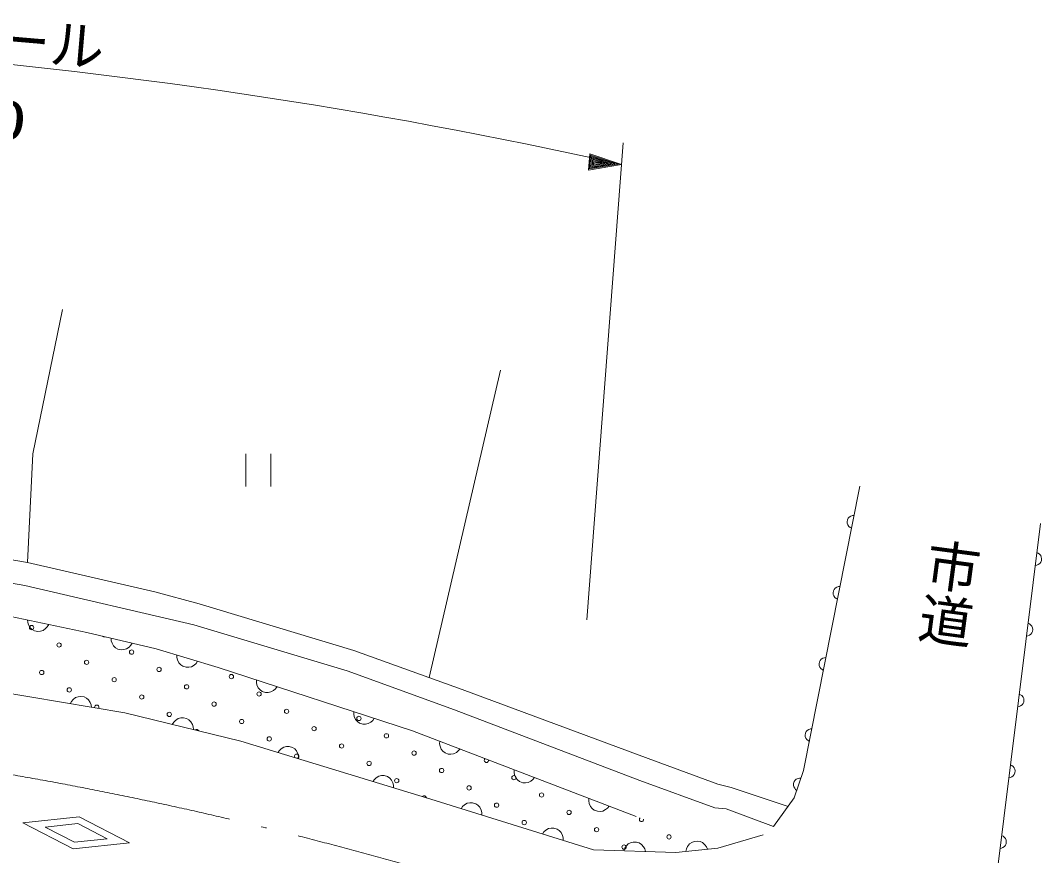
# Model space of a CAD drawing. Units: millimetres, scale not verified. Extents: x 11078 to 651078, y -105989 to 254011.
# Drawn here: x 120711 to 167776, y 171752 to 210272 of the extents above; entities that cross this region are included whole.
import ezdxf
from ezdxf.enums import TextEntityAlignment as Align

# ---------------------------------------------------------------- set-up
doc = ezdxf.new("R2010")
doc.units = ezdxf.units.MM
doc.header["$LTSCALE"] = 1000
doc.linetypes.add('LONG_DASHED_DOTTED', pattern=[15.25, 12, -1.5, 0.25, -1.5])
for name, color, linetype, lineweight in [('S-BGD', 7, 'Continuous', 13), ('S-BGD-HTXT', 6, 'Continuous', 13), ('S-BMK', 2, 'LONG_DASHED_DOTTED', 13)]:
    doc.layers.add(name, color=color, linetype=linetype, lineweight=lineweight)
doc.styles.add('@ＭＳ ゴシック', font='')
doc.styles.add('ＭＳ ゴシック', font='')
doc.styles.get('@ＭＳ ゴシック').set_extended_font_data('@MS Gothic')
doc.styles.get('ＭＳ ゴシック').set_extended_font_data('MS Gothic')

# ---------------------------------------------------------------- blocks, each defined once
blk = doc.blocks.new('BUHIN31')
at = {"color": 7, "linetype": 'Continuous', "lineweight": 13}
blk.add_lwpolyline([(-477, 148), (-405, 246), (-319, 322), (-196, 398), (-73, 423), (50, 422), (198, 376), (300, 307), (387, 217), (447, 83), (476, -27), (477, -148)], dxfattribs=at)
blk = doc.blocks.new('BUHIN32')
at = {"color": 7, "linetype": 'Continuous', "lineweight": 13}
blk.add_lwpolyline([(-478, 147), (-406, 245), (-320, 320), (-197, 398), (-74, 423), (48, 422), (197, 376), (299, 309), (386, 219), (447, 85), (476, -26), (478, -147)], dxfattribs=at)
blk = doc.blocks.new('BUHIN34')
at = {"color": 7, "linetype": 'Continuous', "lineweight": 13}
blk.add_lwpolyline([(-493, 83), (-435, 190), (-359, 276), (-247, 369), (-129, 410), (-7, 425), (146, 399), (256, 345), (354, 268), (432, 143), (475, 37), (493, -83)], dxfattribs=at)
blk = doc.blocks.new('BUHIN58')
at = {"color": 7, "linetype": 'Continuous', "lineweight": 13}
blk.add_lwpolyline([(475, -155), (402, -252), (314, -326), (190, -401), (67, -424), (-56, -421), (-203, -373), (-304, -303), (-390, -212), (-449, -77), (-475, 34), (-475, 155)], dxfattribs=at)
blk = doc.blocks.new('BUHIN59')
at = {"color": 7, "linetype": 'Continuous', "lineweight": 13}
blk.add_lwpolyline([(467, -179), (388, -272), (297, -342), (169, -410), (45, -427), (-77, -418), (-222, -362), (-319, -287), (-400, -192), (-452, -54), (-473, 58), (-467, 179)], dxfattribs=at)
blk = doc.blocks.new('BUHIN66')
at = {"color": 7, "linetype": 'Continuous', "lineweight": 13}
blk.add_lwpolyline([(-58, -294), (-121, -257), (-171, -211), (-225, -142), (-248, -70), (-255, 3), (-237, 94), (-203, 159), (-155, 217), (-78, 262), (-14, 286), (58, 294)], dxfattribs=at)
blk = doc.blocks.new('BUHIN67')
at = {"color": 7, "linetype": 'Continuous', "lineweight": 13}
blk.add_lwpolyline([(37, 298), (103, 265), (156, 222), (215, 158), (242, 88), (254, 15), (243, -77), (213, -144), (169, -205), (97, -255), (34, -284), (-37, -298)], dxfattribs=at)
blk = doc.blocks.new('BUHIN168')
at = {"color": 7, "linetype": 'Continuous', "lineweight": 13}
for p, q in [((-578, 750), (-578, -750)), ((574, -750), (574, 750))]:
    blk.add_line(p, q, dxfattribs=at)

msp = doc.modelspace()

# ---------------------------------------------------------------- linework, layer by layer
at = {"layer": 'S-BGD'}
for p, q in [((122648, 196945), (121281, 190283)), ((139557, 179959), (142834, 194146)), ((121281, 190283), (121041, 185271)), ((156810, 175670), (159393, 188788)), ((167725, 187067), (165694, 170746)), ((116869, 185989), (121041, 185271)), ((120921, 184207), (114940, 185249)), ((121041, 185271), (123913, 184613)), ((123913, 184613), (126903, 183916)), ((128698, 182396), (120921, 184207)), ((126903, 183916), (128956, 183362)), ((128956, 183362), (136080, 181217)), ((119272, 182990), (123775, 182042)), ((135766, 180267), (128698, 182396)), ((123775, 182042), (126974, 181291)), ((126974, 181291), (129821, 180430)), ((136080, 181217), (141065, 179413)), ((125530, 178330), (113331, 180378)), ((129821, 180430), (138787, 177507)), ((140713, 178477), (135766, 180267)), ((141065, 179413), (149648, 176229)), ((149266, 175208), (140713, 178477)), ((130864, 177033), (125530, 178330)), ((138787, 177507), (149097, 173557)), ((139623, 174347), (130864, 177033)), ((149648, 176229), (152857, 175048)), ((156380, 174410), (156810, 175670)), ((152720, 173956), (149266, 175208)), ((152857, 175048), (153464, 174895)), ((153464, 174895), (156091, 174017)), ((147122, 172016), (139623, 174347)), ((155415, 173095), (156380, 174410)), ((153241, 173911), (152720, 173956)), ((155415, 173095), (153241, 173911)), ((120826, 173264), (123422, 173536)), ((123143, 172062), (120826, 173264)), ((123364, 173229), (121852, 173070)), ((123364, 173229), (124713, 172529)), ((123422, 173536), (125739, 172335)), ((121852, 173070), (123201, 172370)), ((125739, 172335), (123143, 172062)), ((124713, 172529), (123201, 172370)), ((152849, 172095), (154944, 172706)), ((150914, 171898), (147122, 172016)), ((152849, 172095), (150914, 171898))]:
    msp.add_line(p, q, dxfattribs=at)
for points in [[(122013, 182413), (121950, 182309), (121871, 182226), (121755, 182138), (121635, 182101), (121513, 182091), (121362, 182123), (121254, 182182), (121158, 182263), (121086, 182391), (121047, 182499), (121034, 182619)], [(125861, 181553), (125796, 181450), (125716, 181368), (125598, 181283), (125477, 181250), (125355, 181243), (125204, 181278), (125097, 181339), (125004, 181422), (124934, 181552), (124898, 181660), (124888, 181781)], [(128876, 180716), (128805, 180617), (128719, 180541), (128596, 180464), (128473, 180438), (128351, 180439), (128203, 180484), (128100, 180551), (128012, 180640), (127951, 180774), (127922, 180885), (127919, 181006)], [(127711, 177800), (127777, 177902), (127859, 177982), (127977, 178067), (128098, 178099), (128221, 178105), (128371, 178069), (128477, 178007), (128570, 177923), (128639, 177793), (128674, 177684), (128683, 177563)], [(156498, 174756), (156441, 174801), (156397, 174854), (156353, 174929), (156340, 175003), (156343, 175077), (156373, 175165), (156416, 175225), (156471, 175275), (156553, 175309), (156620, 175325), (156692, 175324)], [(148518, 171973), (148562, 172087), (148625, 172182), (148723, 172289), (148835, 172346), (148953, 172377), (149108, 172372), (149225, 172333), (149333, 172270), (149427, 172157), (149484, 172058), (149518, 171942)], [(151384, 171946), (151412, 172064), (151462, 172168), (151545, 172287), (151649, 172357), (151762, 172404), (151916, 172420), (152037, 172397), (152152, 172349), (152260, 172249), (152330, 172158), (152379, 172047)]]:
    msp.add_lwpolyline(points, dxfattribs=at)
for centre in [(121225, 182265), (122494, 181465), (125832, 181135), (123763, 180665), (121694, 180196), (127101, 180335), (125032, 179866), (130438, 180005), (122963, 179396), (128370, 179535), (126301, 179066), (131708, 179205), (129639, 178736), (132977, 178405), (127570, 178266), (130908, 177936), (136314, 178075), (134246, 177606), (132177, 177136), (137583, 177275), (135515, 176806), (138852, 176476), (136784, 176006), (140122, 175676), (138053, 175207), (143459, 175346), (141391, 174876), (144728, 174546), (142660, 174077), (145997, 173746), (143929, 173277), (147267, 172947), (150604, 172616), (148536, 172147)]:
    msp.add_circle(centre, 99.5, dxfattribs=at)
for centre, start, end in [((124563, 181934), 215.8911, 297.7069), ((124232, 178597), 321.579, 199.3644), ((128839, 177467), 21.3459, 131.3198), ((133446, 176337), 276.4486, 229.4529), ((142190, 176145), 126.2518, 11.8204), ((139322, 174407), 1.0007, 144.9008), ((149335, 173416), 132.0085, 5.4321)]:
    msp.add_arc(centre, 99.5, start, end, dxfattribs=at)
at = {"layer": 'S-BGD-HTXT'}
msp.add_line((148497, 204627), (146822, 182625), dxfattribs=at)
for points in [[(148421, 203629), (146954, 204117), (146897, 203369)], [(148114, 203653), (146999, 203474), (147039, 203998)], [(147965, 203664), (147059, 203526), (147091, 203938)], [(147812, 203676), (147120, 203578), (147142, 203877)], [(147662, 203687), (147180, 203630), (147194, 203817)]]:
    msp.add_lwpolyline(points, close=True, dxfattribs=at)
for points in [[(148268, 203641), (146939, 203423), (146987, 204058), (148264, 203641)], [(147243, 203719), (147509, 203699), (147240, 203682), (147246, 203756), (147509, 203699)]]:
    msp.add_lwpolyline(points, dxfattribs=at)
msp.add_arc((94480, -37624), 247210, 77.39658, 93.89697, dxfattribs=at)
at = {"layer": 'S-BMK'}
msp.add_arc((89844, 840), 177283, 71.8623, 81.52352, dxfattribs=at)

# ---------------------------------------------------------------- block references
at = {"layer": 'S-BGD'}
for name, p in [('BUHIN168', (131678, 189532)), ('BUHIN66', (159070, 187148)), ('BUHIN67', (167522, 185435)), ('BUHIN66', (158424, 183869)), ('BUHIN67', (167116, 182170)), ('BUHIN66', (157779, 180589)), ('BUHIN58', (132063, 179699)), ('BUHIN34', (123497, 178671)), ('BUHIN67', (166709, 178906)), ('BUHIN58', (136546, 178238)), ('BUHIN66', (157133, 177310)), ('BUHIN59', (140506, 176849)), ('BUHIN32', (133054, 176361)), ('BUHIN59', (143942, 175532)), ('BUHIN67', (166303, 175642)), ('BUHIN32', (137433, 175018)), ('BUHIN31', (141498, 173764)), ('BUHIN59', (147379, 174215)), ('BUHIN31', (145247, 172599)), ('BUHIN67', (165897, 172378))]:
    msp.add_blockref(name, p, dxfattribs=at)

# ---------------------------------------------------------------- texts
at = {"layer": 'S-BGD', "style": '@ＭＳ ゴシック'}
msp.add_text('市道', height=1833, rotation=262.4, dxfattribs=at).set_placement((162390, 186519), align=Align.BOTTOM_LEFT)
at = {"layer": 'S-BGD-HTXT', "style": 'ＭＳ ゴシック'}
msp.add_text('ガードレール ', height=1833, rotation=355.1, dxfattribs=at).set_placement((109502, 208828), align=Align.BOTTOM_LEFT)
at = {"layer": 'S-BGD-HTXT', "style": 'ＭＳ ゴシック', "width": 1.35}
msp.add_text('L=76.0', height=1833, rotation=355.1, dxfattribs=at).set_placement((110814, 205022), align=Align.BOTTOM_LEFT)

doc.saveas('drawing.dxf')
